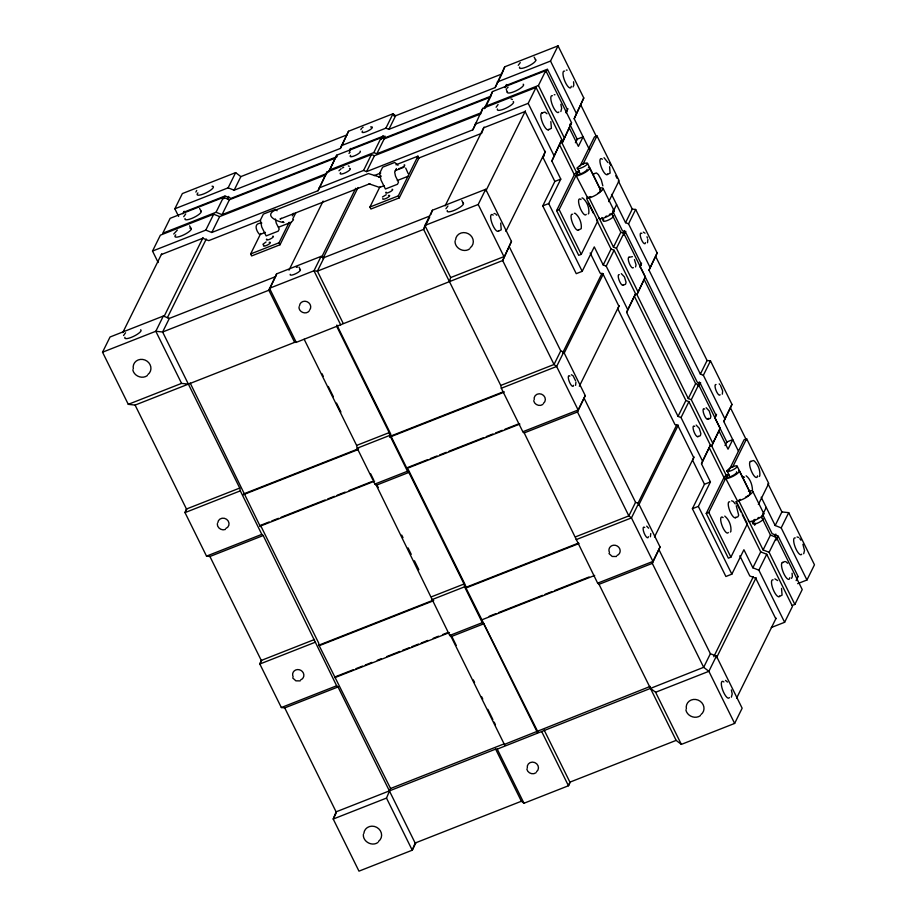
<?xml version="1.0" encoding="UTF-8"?>
<svg xmlns="http://www.w3.org/2000/svg" width="917" height="917" viewBox="0 0 917 917"><rect width="100%" height="100%" fill="white"/><g stroke="black" fill="none" stroke-linecap="round" stroke-linejoin="round"><path stroke-width="1.38" d="M123.554 335.53L125.56 332.768M173.714 234.03L177.325 230.11M183.709 216.699L185.715 213.948M195.871 192.1L196.696 190.427M360.839 129.675L361.355 128.621M445.937 208.755L447.943 206.004M496.097 107.266L498.103 104.515M506.23 89.213L507.319 92.411M518.254 65.325L520.26 62.574M429.018 216.309L324.102 257.562L321.099 256.37L276.625 273.862L275.581 276.636L169.336 318.417L163.329 316.044L110.051 336.998L102.532 352.208L128.288 404.34L135.097 405.085L294.621 342.35L296.237 342.373L502.665 260.543L511.468 241.4L485.712 189.28L432.434 210.234L424.915 225.444L450.671 277.564L449.387 281.496L449.754 280.74M158.171 262.514L152.52 251.063L205.798 230.121L211.804 232.482L318.05 190.713L326.956 172.029L371.431 154.537L374.434 155.718L480.668 113.949L482.766 108.389L536.044 87.447L561.8 139.567L551.851 161.025L560.78 179.113L548.698 203.551L542.761 205.889L576.254 273.667L582.192 271.329L594.273 246.891L603.214 264.967L606.217 266.148L627.721 309.659L626.666 312.445L678.03 416.375L681.033 417.567L702.537 461.079L701.494 463.853L710.423 481.929L698.353 506.379L692.404 508.706L725.897 576.495L731.846 574.157L743.916 549.719L752.857 567.795L758.863 570.168L784.62 622.288L771.3 627.526M318.05 190.713L326.956 172.029M328.641 171.949L336.699 155.202L381.174 137.71L384.177 138.903L490.423 97.122L492.509 91.574L545.787 70.62L571.543 122.74L562.098 143.19L577.32 173.978M328.905 171.628L336.699 155.202M178.62 216.412L174.849 208.789L228.127 187.836L234.133 190.209L340.379 148.428L348.54 131.246L393.015 113.754L395.617 115.76L501.851 73.979L495.146 87.574L388.9 129.343L385.897 128.162L341.422 145.654M349.537 150.984L350.237 149.127L382.825 136.312L385.828 137.493L490.687 96.262M430.761 214.67L432.434 210.234M319.093 187.939L363.568 170.447L366.571 171.628L472.805 129.859L482.766 108.389M484.314 108.676L492.509 91.574M495.146 87.574L504.751 66.803L558.029 45.85L583.785 97.97L574.18 118.74L589.425 149.609M505.21 87.711L506.046 85.499L547.438 69.222L567.451 109.719L566.202 113.043M542.761 205.889L554.842 181.44L543.036 157.552L545.122 151.993L525.109 111.496L483.717 127.772L481.631 133.332L417.923 158.377M551.851 161.025L561.8 139.567M562.098 143.19L571.543 122.74M574.18 118.74L583.785 97.97M485.712 189.28L478.193 204.491L424.915 225.444L423.631 229.376L500.751 385.438L501.324 388.235L522.828 431.747L524.203 432.904L577.481 411.962L585.252 395.594L563.749 352.082L560.745 350.89L509.382 246.96M626.666 312.445L635.573 293.761L614.081 250.249L611.066 249.057L596.486 219.541M726.963 476.806L711.741 446.017L712.784 443.232L691.292 399.72L688.277 398.54L636.925 294.598L645.327 276.934L623.824 233.422L620.82 232.23L611.88 214.154L616.602 204.606M636.925 294.598L645.327 276.934M738.449 451.164L723.822 421.568L724.866 418.794L703.362 375.282L700.359 374.102L648.995 270.16L657.168 252.977L635.664 209.466L632.26 209.099L618.31 180.867M524.203 432.904L597.643 583.155L599.03 584.324L652.308 563.37L660.068 547.002L638.564 503.49L635.561 502.31L584.198 398.368M701.494 463.853L710.4 445.169L688.896 401.657L685.893 400.477L634.53 296.535M711.741 446.017L720.143 428.342L698.639 384.831L695.636 383.65L644.273 279.708M169.336 318.417L162.618 332L239.738 488.062L186.46 509.015L185.016 512.603L206.52 556.126L209.924 556.493L263.202 535.539L336.642 685.79L338.029 686.959L415.149 843.021L412.249 850.197L358.971 871.15L333.215 819.03L336.103 811.843L495.627 749.12L497.243 749.132L703.671 667.312L710.388 653.718L659.025 549.787M340.379 148.428L348.54 131.246M314.565 639.481L261.288 660.435L259.832 664.023L281.336 707.534L284.74 707.901L338.029 686.959M502.344 72.787L504.751 66.803M336.344 812.691L333.215 819.03L386.493 798.077L390.562 788.505L502.745 744.398L504.373 744.409L650.256 686.397M648.995 270.16L657.168 252.977M710.388 653.718L716.395 656.091L742.151 708.211L734.632 723.433L681.354 744.386L676.15 740.386L569.904 782.155L568.46 785.754L523.985 803.246L521.383 801.24L495.627 749.12M723.822 421.568L731.984 404.397L710.48 360.874L707.076 360.507L655.712 256.565M152.52 251.063L160.383 235.165L213.661 214.211L219.667 216.584L325.902 174.803M174.849 208.789L182.368 193.567L235.646 172.614L240.85 176.614L347.096 134.845M122.74 332.619L161.667 253.883M182.907 213.787L184.168 211.242M163.329 316.044L155.81 331.266L102.532 352.208M205.798 230.121L213.661 214.211M164.143 316.342L203.058 237.606M223.404 197.384L170.126 218.338L162.768 233.227L216.045 212.274L223.404 197.384L229.41 199.757L335.656 157.976M228.127 187.836L235.646 172.614M223.668 198.783L224.929 196.238M167.352 317.775L206.268 239.028M227.519 198.932L228.78 196.387M211.804 232.482L219.667 216.584M216.045 212.274L222.052 214.647L229.41 199.757M234.133 190.209L240.85 176.614M291.411 221.708L280.006 244.77L251.625 255.935L250.639 253.952L260.772 233.457M250.639 253.952L279.032 242.787L289.164 222.292M292.328 215.885L293.6 213.317M292.672 219.14L295.836 212.744M276.625 273.862L268.864 290.231L294.621 342.35M275.581 276.636L268.864 290.231L162.618 332L155.81 331.266L181.566 383.386L188.375 384.131M288.981 270.171L323.128 201.087M349.343 150.938L350.581 148.428M186.793 509.004L185.016 512.603L240.323 490.859L239.738 488.062M321.099 256.37L313.981 270.779L269.506 288.27L296.237 342.373M363.568 170.447L371.431 154.537M321.569 257.356L355.716 188.272M329.341 170.092L373.815 152.6L381.174 137.71M385.897 128.162L393.015 113.754L394.253 116.276M381.312 139.384L383.168 135.613M322.887 258.651L358.043 187.526M324.102 257.562L317.385 271.145L343.141 323.277M366.571 171.628L374.434 155.718M383.684 138.547L384.934 136.003M373.815 152.6L376.818 153.792L384.177 138.903M388.9 129.343L395.617 115.76M395.995 164.796L417.934 156.165L418.92 158.148L399.285 197.866L370.892 209.03L369.918 207.047L380.051 186.552M396.408 168.533L394.665 172.075L395.491 176.11L398.494 182.185L397.462 184.271L385.415 189.017L381.002 180.076L379.672 173.21L382.653 167.192L394.688 162.458L398.024 165.266M369.918 207.047L398.31 195.883L417.934 156.165M429.729 217.02L423.631 229.376L317.385 271.145L313.981 270.779L340.711 324.882M472.805 129.859L476.439 122.511M484.898 108.286L490.423 97.122M445.135 205.855L484.05 127.108M505.29 87.023L506.551 84.479M474.903 124.299L528.181 103.346L536.044 87.447M485.895 190.851L525.441 110.831M485.15 106.452L538.428 85.51L545.787 70.62M497.232 82.014L550.509 61.061L558.029 45.85M546.062 72.019L547.311 69.474M261.62 660.423L259.832 664.023L315.139 642.278M505.909 231.348L545.455 151.328M543.036 157.552L544.24 155.099M566.064 112.516L567.955 108.699M511.468 241.4L502.665 260.543L554.028 364.485L556.63 366.479L578.134 409.991L577.481 411.962L628.844 515.893L631.446 517.899L652.95 561.41L652.308 563.37L703.671 667.312L708.875 671.313L734.632 723.433M575.395 142.743L577.171 139.166L583.109 136.828L578.386 146.376L569.457 128.3M587.499 196.949L586.651 198.668L597.712 221.031L581.252 254.341L578.707 255.339L556.608 210.601L574.34 174.723A8.585 2.178 -26.3 0 1 579.441 170.585M579.991 166.16L594.457 136.908L596.99 135.911L619.101 180.649L608.716 201.648M556.608 210.601L559.141 209.603L576.873 173.726A5.72 1.456 -26.3 0 1 579.063 171.697M582.948 164.326L596.99 135.911M560.745 350.89L554.028 364.485L500.751 385.438M603.214 264.967L611.066 249.057M637.968 291.824L616.465 248.312L613.462 247.12L620.82 232.23M650.05 267.386L628.546 223.874L625.543 222.682L632.26 209.099M562.534 353.183L602.079 273.163M563.749 352.082L556.63 366.479L501.324 388.235M606.217 266.148L614.081 250.249M623.319 233.067L624.58 230.522M564.219 353.056L603.42 273.747M616.465 248.312L623.824 233.422M628.546 223.874L635.664 209.466M623.961 235.084L625.818 231.313M579.349 386.217L619.17 305.636M639.711 266.973L641.579 263.202M641.419 264.188L640.181 266.687L641.235 263.901L625.474 232.024L622.471 230.832L612.946 211.575M585.252 395.594L578.134 409.991L522.828 431.747M627.721 309.659L635.573 293.761M416.009 842.597L412.249 850.197L386.493 798.077M635.561 502.31L628.844 515.893L575.567 536.846M678.03 416.375L685.893 400.477M688.277 398.54L695.636 383.65M700.359 374.102L707.076 360.507M637.98 503.318L676.895 424.571M638.564 503.49L631.446 517.899L576.151 539.643M681.033 417.567L688.896 401.657M697.516 385.759L699.407 381.942M638.748 505.061L678.293 425.052M691.292 399.72L698.639 384.831M703.362 375.282L710.48 360.874M698.777 386.504L700.645 382.733M654.509 536.949L694.054 456.93M714.664 418.118L716.555 414.301M660.068 547.002L652.95 561.41L597.643 583.155M702.537 461.079L710.4 445.169M712.784 443.232L720.143 428.342M724.866 418.794L731.984 404.397M692.404 508.706L704.485 484.268L710.423 481.929M725.038 445.57L726.814 441.983L732.752 439.656L728.029 449.204L719.1 431.128M570.236 782.155L568.46 785.754L541.729 731.651M736.294 501.496L747.355 523.859L730.895 557.169L728.362 558.166L706.25 513.428L723.983 477.551A8.585 2.178 -26.3 0 1 727.273 474.513M729.015 470.261L744.1 439.736L746.633 438.739L768.744 483.477L758.37 504.476M706.25 513.428L708.784 512.431L726.516 476.553A5.72 1.456 -26.3 0 1 728.717 474.525M732.591 467.154L746.633 438.739M753.51 522.999L754.519 520.959M754.634 525.269L755.642 523.229M766.245 507.433L761.534 516.982L770.463 535.058L776.47 537.431L802.226 589.551L794.867 604.441L792.208 605.495M752.857 567.795L760.72 551.885L742.323 514.678M794.867 604.441L769.111 552.321L763.104 549.948L770.463 535.058M797.63 583.67L806.949 580.002L781.192 527.883L775.186 525.51L781.903 511.915L767.953 483.695M713.781 656.71L753.327 576.701M774.578 536.605L775.839 534.061M716.395 656.091L708.875 671.313L655.598 692.255L650.394 688.266M758.863 570.168L766.727 554.258L760.72 551.885M716.578 657.661L756.124 577.653M769.111 552.321L776.47 537.431M781.192 527.883L788.712 512.66L781.903 511.915M776.114 540.102L777.994 536.285M736.592 698.158L776.137 618.138M796.116 580.599L798.008 576.782M784.62 622.288L792.483 606.378L766.727 554.258M806.949 580.002L814.468 564.792L788.712 512.66M293.497 219.736L291.732 221.834M262.87 244.312L266.056 241.996M348.964 153.414L350.145 152.13M338.969 170.745L341.158 168.728M577.309 167.845L579.51 165.828A5.72 1.456 -26.3 0 1 587.281 163.111A5.72 1.456 -26.3 0 1 582.719 167.307A5.72 1.456 -26.3 0 1 577.309 167.845L579.785 172.866M601.85 217.512L603.317 220.47L603.741 219.874M726.963 470.673L729.153 468.656A5.72 1.456 -26.3 0 1 736.924 465.939A5.72 1.456 -26.3 0 1 732.374 470.134A5.72 1.456 -26.3 0 1 726.963 470.673L729.439 475.682M751.986 521.326L752.96 523.298L753.396 522.701M600.337 189.979A8.585 2.178 -26.3 0 1 597.299 194.152A8.585 2.178 -26.3 0 1 587.889 198.244L576.254 175.926L577.641 174.585A5.72 1.456 -26.3 0 0 583.602 172.499A5.72 1.456 -26.3 0 0 587.098 169.278M749.98 492.807A8.585 2.178 -26.3 0 1 746.954 496.968A8.585 2.178 -26.3 0 1 737.532 501.072L725.897 478.754L727.284 477.402A5.72 1.456 -26.3 0 0 733.875 474.96A5.72 1.456 -26.3 0 0 736.477 471.808M573.01 86.932L573.836 85.258L573.549 81.785M560.849 111.53L561.674 108.309L560.837 104.263M588.256 213.936L588.771 213.397C589.493 207.895 587.006 201.476 582.662 197.992L581.928 197.98M647.494 242.741L647.838 239.497M635.538 266.939L636.054 264.898L634.438 259.591M575.578 385.358L575.922 382.102M722.321 394.161L722.653 390.906L720.544 385.587M650.405 536.777L650.738 533.522M759.253 476.45L759.769 475.912C760.491 470.41 758.004 463.991 753.659 460.506L750.393 461.492M730.345 532.043L730.86 531.505C731.583 525.991 729.107 519.572 724.762 516.088M803.693 553.742L804.518 550.509L802.902 544.251M791.531 578.34L792.357 576.678L792.07 573.205M731.376 697.172L732.202 693.94L731.365 689.893M309.27 310.886C306.083 315.161 298.495 312.067 298.988 306.84M382.446 197.006L386.24 194.702M506.918 88.273L508.098 87.172M362.1 127.933L363.121 127.199M147.362 375.569C142.215 379.443 134.008 376.096 132.805 369.838M469.745 248.805C463.945 253.264 454.442 248.186 455.05 240.862M542.898 404.408C539.643 406.861 534.451 404.741 533.694 400.775M378.045 842.391C372.245 846.838 362.742 841.772 363.35 834.436M536.032 772.733C532.777 775.186 527.584 773.065 526.817 769.099M700.428 715.615C695.281 719.49 687.074 716.143 685.87 709.873M281.393 218.303L280.029 219.037L369.849 183.721L369.081 183.824M342.373 167.994L343.692 167.307M183.664 212.263L225.055 195.986L231.061 198.359L337.25 156.601M222.052 214.647L326.968 173.393M376.818 153.792L480.405 113.055M161.335 254.548L202.726 238.271L208.732 240.632L260.497 220.286M374.125 175.605L380.761 172.992M261.826 223.095C253.275 222.877 255.992 230.339 259.224 234.11M381.334 176.098L378.801 177.096L380.326 177.245L368.462 173.577L274.091 210.681C263.97 216.274 278.986 222.35 283.983 222.441L282.7 221.662M395.296 170.608L404.179 167.123M541.66 113.055L544.962 112.069L546.968 113.754M260.176 234.431L265.426 232.368M278.55 227.21L290.368 222.556M380.177 187.24L384.131 185.692M397.302 180.511L407.836 176.373M548.32 129.859L551.404 128.3L550.842 121.594M554.842 181.44L560.78 179.113M593.196 173.943L596.463 172.958L598.365 174.562L601.3 179.904L602.836 185.842M607.065 174.62L610.126 173.095L609.587 166.722M498.16 231.348L501.244 229.789L500.682 223.083M128.288 404.34L181.566 383.386M450.671 277.564L503.949 256.622L478.193 204.491M578.168 230.213L581.218 228.677C581.94 223.163 579.452 216.744 575.108 213.271L574.374 213.26M628.787 257.299L632.409 256.68M622.998 285.267L625.543 284.27L626.059 282.23L624.443 276.923L621.325 273.644M537.442 732.557L483.706 623.824L451.118 636.639L449.731 635.47L376.291 485.231L374.915 484.061L357.194 448.207L356.621 445.421L389.209 432.606L336.745 326.429M357.194 448.207L389.782 435.392L389.209 432.606M244.06 493.759L358.627 448.711M390.596 436.137L503.823 391.605M242.971 494.836L357.55 449.788M389.53 437.214L504.109 392.155M259.82 525.636L269.139 521.968M271.81 520.925L278.47 518.311M281.129 517.257L325.088 499.971M327.759 498.928L334.418 496.303M337.078 495.26L345.079 492.12M349.068 490.549L371.717 481.643M407.687 467.498L427.666 459.635M430.325 458.592L436.985 455.967M439.656 454.924L446.315 452.31M448.975 451.256L483.614 437.638M486.274 436.595L492.933 433.97M495.604 432.927L502.264 430.302M504.923 429.259L518.254 424.021M190.186 383.019L260.13 526.175L374.64 481.138M406.621 468.576L519.87 424.044M374.915 484.061L407.503 471.246L408.879 472.415L464.036 584.014L464.61 586.811L482.319 622.654L483.706 623.824M376.291 485.231L408.879 472.415M206.52 556.126L261.815 534.37L263.202 535.539M707.821 419.356L710.354 418.358L710.881 416.318L709.254 410.999L706.147 407.721M697.826 436.687L700.359 435.69L700.875 433.649L699.258 428.331L696.141 425.052M431.437 596.829L464.036 584.014M432.022 599.626L464.61 586.811M318.887 645.167L433.443 600.119M465.412 587.545L578.65 543.024M319.127 645.728L433.707 600.669M465.687 588.095L578.936 543.563M735.365 517.761L737.898 516.764L738.678 515.182L736.248 505.737M334.636 677.055L353.286 669.719M355.956 668.676L362.616 666.051M365.275 665.008L371.935 662.383M377.265 660.286L381.266 658.715M386.596 656.629L399.915 651.391M402.574 650.336L409.234 647.723M411.905 646.668L418.565 644.055M421.224 643L427.884 640.387M433.214 638.289L438.544 636.192M442.544 634.621L447.874 632.524M489.162 616.293L495.822 613.668M498.493 612.625L542.451 595.339M545.111 594.285L551.782 591.671M554.441 590.628L589.081 576.999M334.888 677.617L449.468 632.558M481.436 619.984L594.686 575.452M449.731 635.47L482.319 622.654M281.336 707.534L336.642 685.79M782.339 562.534L784.872 561.536M779.003 596.669L782.075 595.11L781.525 588.405M415.149 843.021L521.383 801.24M225.364 529.464C221.639 530.977 216.985 527.837 217.295 523.756M616.499 556.504L612.189 556.459L608.98 553.536M300.191 680.884L295.882 680.838L292.672 677.915M296.363 267.351L297.486 267.076M576.254 175.926L576.827 175.869A8.585 2.178 -26.3 0 0 587.052 171.215A8.585 2.178 -26.3 0 0 588.382 167.456M725.897 478.754L726.47 478.697A8.585 2.178 -26.3 0 0 735.893 474.605A8.585 2.178 -26.3 0 0 738.93 470.444M566.351 70.116L567.13 70.128M554.2 94.726L554.968 94.738M494.034 213.546L494.813 213.558M643.276 232.104L645.029 233.182M571.36 374.721L573.114 375.798L575.567 380.761M731.571 500.808L733.199 501.37L735.239 503.914M797.033 536.938L798.753 537.522M774.876 578.868L777.65 580.564M511.033 98.887L512.397 99.517M348.334 165.908L349.194 166.298M369.62 184.019L378.652 187.102M604.016 157.678L607.96 162.596M746.117 475.785C750.393 479.018 752.272 484.933 752.479 490.148M785.651 561.548L787.646 563.233M646.68 526.14L648.628 528.203M725.485 680.368L727.49 682.065M277.083 210.761L275.409 209.351L263.374 214.097L260.394 220.114L261.723 226.98L266.136 235.91L278.183 231.176L279.215 229.09L276.212 223.014L275.387 218.98M260.13 526.175L261.505 527.344L318.612 642.909L319.196 645.706L390.562 788.505M719.192 383.891L719.856 384.601M495.753 214.131L496.808 215.243M534.141 57.118L535.78 60.063M461.824 200.548L463.463 203.482M298.965 267.099L300.455 269.862M199.597 208.491L201.236 211.426M189.59 225.823L191.24 228.769M799.807 538.634L800.896 540.205M405.704 168.052L408.134 173.542M580.897 105.157L596.749 137.241M609.427 162.905L610.699 165.461M615.766 175.732L617.038 178.299M730.54 407.985L746.392 440.057M550.509 61.061L576.266 113.192M611.547 194.37L625.543 222.682M761.19 497.197L775.186 525.51M798.134 576.529L778.12 536.032L772.114 533.66L762.6 514.403M603.122 188.489L614.172 210.853M752.765 491.317L763.815 513.68M569.801 124.254L577.412 139.671M640.823 267.97L697.287 382.251L700.301 383.432L716.051 415.321L715.008 418.095L727.066 442.487M587.545 163.409L600.543 189.716M737.188 466.226L750.186 492.544M589.677 168.052L600.727 190.427M739.32 470.88L750.381 493.243M538.428 85.51L564.184 137.63M588.725 197.075L613.462 247.12M739.01 501.186L763.104 549.948M559.714 145.127L574.294 174.631M588.244 202.863L593.31 213.134M709.357 447.943L724.568 478.743M735.984 501.84L741.062 512.11M528.181 103.346L553.937 155.477M775.805 618.815L755.791 578.318L749.785 575.945L739.847 555.817M590.193 253L600.142 273.117L603.145 274.298L618.895 306.186L617.852 308.96L674.958 424.525L677.961 425.717L693.722 457.594L692.679 460.38L704.485 484.268M559.141 209.603L581.252 254.341M708.784 512.431L730.895 557.169M548.698 203.551L582.192 271.329M698.353 506.379L731.846 574.157M655.598 692.255L681.354 744.386M599.03 584.324L676.15 740.386M398.31 195.883L399.285 197.866M544.148 730.035L569.904 782.155M336.86 325.042L390.596 433.775L391.169 436.561L406.93 468.449L408.306 469.619L465.412 585.184L465.996 587.98L538.119 732.316M389.782 435.392L407.503 471.246M279.032 242.787L280.006 244.77M321.97 373.666L323.231 376.234M328.286 386.458L333.352 396.694M336.505 403.09L340.929 412.042M376.979 485.001L378.251 487.569M401.726 535.081L402.999 537.649M408.076 547.919L411.252 554.338M414.427 560.757L418.863 569.744M451.806 636.409L456.23 645.362M473.298 679.898L474.559 682.454M481.517 696.53L482.778 699.086M487.833 709.322L492.887 719.547M494.16 722.115L495.421 724.671M304.157 339.244L356.621 445.421M370.548 473.608L373.7 479.992M450.132 634.656L504.843 745.372M497.243 749.132L523.985 803.246M240.323 490.859L261.815 534.37M135.097 405.085L186.46 509.015M209.924 556.493L261.288 660.435M284.74 707.901L336.103 811.843M646.989 236.746L647.482 238.145M740.351 499.41A5.72 1.456 -26.3 0 1 739.228 499.685M735.881 517.222A8.585 2.613 68.5 0 1 729.794 510.815A8.585 2.613 68.5 0 1 729.772 501.817M728.327 532.502A8.585 2.613 68.5 0 1 721.851 525.04A8.585 2.613 68.5 0 1 723.123 517.635M272.808 236.173A3.851 0.974 -26.3 0 1 270.148 239.073A3.851 0.974 -26.3 0 1 266.79 239.039M269.185 242.34A3.851 0.974 -26.3 0 1 269.701 243.567A3.851 0.974 -26.3 0 1 265.093 245.951A3.851 0.974 -26.3 0 1 263.775 245.148M404.168 164.831A3.851 0.974 -26.3 0 1 403.572 166.516A3.851 0.974 -26.3 0 1 398.975 168.613M392.086 189.269A3.851 0.974 -26.3 0 1 389.416 192.169A3.851 0.974 -26.3 0 1 386.068 192.134M388.464 195.447A3.851 0.974 -26.3 0 1 387.295 197.82A3.851 0.974 -26.3 0 1 382.756 198.645M463.051 203.024A9.044 2.292 -26.3 0 1 455.852 209.649A9.044 2.292 -26.3 0 1 447.301 210.509M729.382 697.596A9.044 2.762 68.5 0 1 722.562 689.733A9.044 2.762 68.5 0 1 723.903 681.95M140.656 329.788A9.044 2.292 -26.3 0 1 133.469 336.424A9.044 2.292 -26.3 0 1 124.918 337.284M498.699 230.786A9.044 2.762 68.5 0 1 491.879 222.923A9.044 2.762 68.5 0 1 493.22 215.128M527.321 768.091A5.72 5.25 26.3 0 1 534.703 762.531A5.72 5.25 26.3 0 1 536.537 771.713M293.165 676.895A5.72 5.25 26.3 0 1 295.79 669.949A5.72 5.25 26.3 0 1 303.309 672.906A5.72 5.25 26.3 0 1 300.696 679.864M217.799 522.736A5.72 5.25 26.3 0 1 226.579 519.286A5.72 5.25 26.3 0 1 225.869 528.456M609.484 552.515A5.72 5.25 26.3 0 1 612.097 545.569A5.72 5.25 26.3 0 1 619.617 548.526A5.72 5.25 26.3 0 1 617.003 555.484M534.198 399.755A5.72 5.25 26.3 0 1 541.58 394.195A5.72 5.25 26.3 0 1 543.403 403.388M299.492 305.82A5.72 5.25 26.3 0 1 306.966 301.659A5.72 5.25 26.3 0 1 309.763 309.877M363.854 833.427A9.044 8.299 26.3 0 1 376.727 827.34A9.044 8.299 26.3 0 1 378.538 841.37M686.374 708.864A9.044 8.299 26.3 0 1 698.043 700.072A9.044 8.299 26.3 0 1 700.932 714.595M455.554 239.841A9.044 8.299 26.3 0 1 468.427 233.766A9.044 8.299 26.3 0 1 470.249 247.785M133.309 368.817A9.044 8.299 26.3 0 1 144.978 360.026A9.044 8.299 26.3 0 1 147.866 374.549M299.595 269.472A5.72 1.456 -26.3 0 1 296.306 273.438A5.72 1.456 -26.3 0 1 290.231 274.309M573.561 385.3A5.72 1.742 68.5 0 1 569.331 381.724A5.72 1.742 68.5 0 1 569.915 376.096M648.388 536.72A5.72 1.742 68.5 0 1 644.158 533.132A5.72 1.742 68.5 0 1 644.743 527.504M590.708 196.582A5.72 1.456 -26.3 0 1 589.585 196.857M586.227 214.395A8.585 2.613 68.5 0 1 579.75 206.933A8.585 2.613 68.5 0 1 581.023 199.539M578.684 229.674A8.585 2.613 68.5 0 1 572.598 223.255A8.585 2.613 68.5 0 1 572.575 214.257M189.876 228.138A9.044 2.292 -26.3 0 1 183.629 234.935A9.044 2.292 -26.3 0 1 175.766 234.844M513.211 101.535A9.044 2.292 -26.3 0 1 506.012 108.16A9.044 2.292 -26.3 0 1 497.461 109.02M548.859 129.297A9.044 2.762 68.5 0 1 542.451 122.534A9.044 2.762 68.5 0 1 542.428 113.066M779.542 596.107A9.044 2.762 68.5 0 1 773.134 589.356A9.044 2.762 68.5 0 1 773.111 579.876M349.56 168.384A5.72 1.456 -26.3 0 1 345.594 172.683A5.72 1.456 -26.3 0 1 340.62 172.637M623.342 284.912A5.72 1.742 68.5 0 1 619.284 280.636A5.72 1.742 68.5 0 1 619.273 274.642M698.169 436.332A5.72 1.742 68.5 0 1 693.848 431.345A5.72 1.742 68.5 0 1 694.696 426.416M756.72 477.448A8.585 2.613 68.5 0 1 750.748 469.447A8.585 2.613 68.5 0 1 751.126 461.503M757.499 475.866A8.585 2.613 68.5 0 1 757.236 476.909M742.334 477.31A8.585 2.613 68.5 0 1 744.478 477.333M763.425 513.245A8.585 2.178 -26.3 0 1 756.594 519.538A8.585 2.178 -26.3 0 1 748.478 520.352M758.955 517.394A5.72 1.456 -26.3 0 1 757.751 518.128M755.081 519.4A5.72 1.456 -26.3 0 1 753.797 519.847M749.923 492.246A5.72 1.456 -26.3 0 1 749.67 493.587M748.455 491.271A8.585 2.178 -26.3 0 1 752.628 492.005A8.585 2.178 -26.3 0 1 745.532 497.163M762.325 518.449A5.72 1.456 -26.3 0 1 759.035 522.415A5.72 1.456 -26.3 0 1 752.96 523.298M607.581 174.092A8.585 2.613 68.5 0 1 601.105 166.619A8.585 2.613 68.5 0 1 602.377 159.226M592.68 174.482A8.585 2.613 68.5 0 1 593.929 173.955M612.877 210.257A8.585 2.178 -26.3 0 1 607.948 216.217A8.585 2.178 -26.3 0 1 598.835 217.524M610.321 213.821A5.72 1.456 -26.3 0 1 609.312 214.567M606.779 215.988A5.72 1.456 -26.3 0 1 605.426 216.572M600.28 189.418A5.72 1.456 -26.3 0 1 600.016 190.77M600.497 188.019A8.585 2.178 -26.3 0 1 597.873 193.315M613.278 215.724A5.72 1.456 -26.3 0 1 608.728 219.92A5.72 1.456 -26.3 0 1 603.317 220.47M558.866 111.966A9.044 2.762 68.5 0 1 552.447 105.203A9.044 2.762 68.5 0 1 552.435 95.723M523.206 84.204A9.044 2.292 -26.3 0 1 516.007 90.829A9.044 2.292 -26.3 0 1 507.456 91.689M789.824 577.676A9.044 2.762 68.5 0 1 783.588 573.102A9.044 2.762 68.5 0 1 783.118 562.545M200.823 210.967A9.044 2.292 -26.3 0 1 193.625 217.604A9.044 2.292 -26.3 0 1 185.074 218.452M708.348 418.301A5.72 1.742 68.5 0 1 704.107 414.713A5.72 1.742 68.5 0 1 704.692 409.085M633.349 267.581A5.72 1.742 68.5 0 1 629.291 263.305A5.72 1.742 68.5 0 1 629.28 257.31M360.152 151.156A5.72 1.456 -26.3 0 1 354.925 155.661A5.72 1.456 -26.3 0 1 350.626 155.305M535.368 59.594A9.044 2.292 -26.3 0 1 528.169 66.23A9.044 2.292 -26.3 0 1 519.618 67.079M801.699 554.166A9.044 2.762 68.5 0 1 795.291 547.415A9.044 2.762 68.5 0 1 795.268 537.935M212.033 186.197A9.044 2.292 -26.3 0 1 205.786 192.994A9.044 2.292 -26.3 0 1 197.923 192.914M571.302 86.255A9.044 2.762 68.5 0 1 565.067 81.693A9.044 2.762 68.5 0 1 564.585 71.125M370.628 126.947A5.72 1.456 -26.3 0 1 371.385 128.758A5.72 1.456 -26.3 0 1 364.542 132.3A5.72 1.456 -26.3 0 1 362.582 131.108M645.476 242.684A5.72 1.742 68.5 0 1 641.247 239.108A5.72 1.742 68.5 0 1 641.831 233.48M720.132 394.791A5.72 1.742 68.5 0 1 716.074 390.516A5.72 1.742 68.5 0 1 716.051 384.521"/></g></svg>
